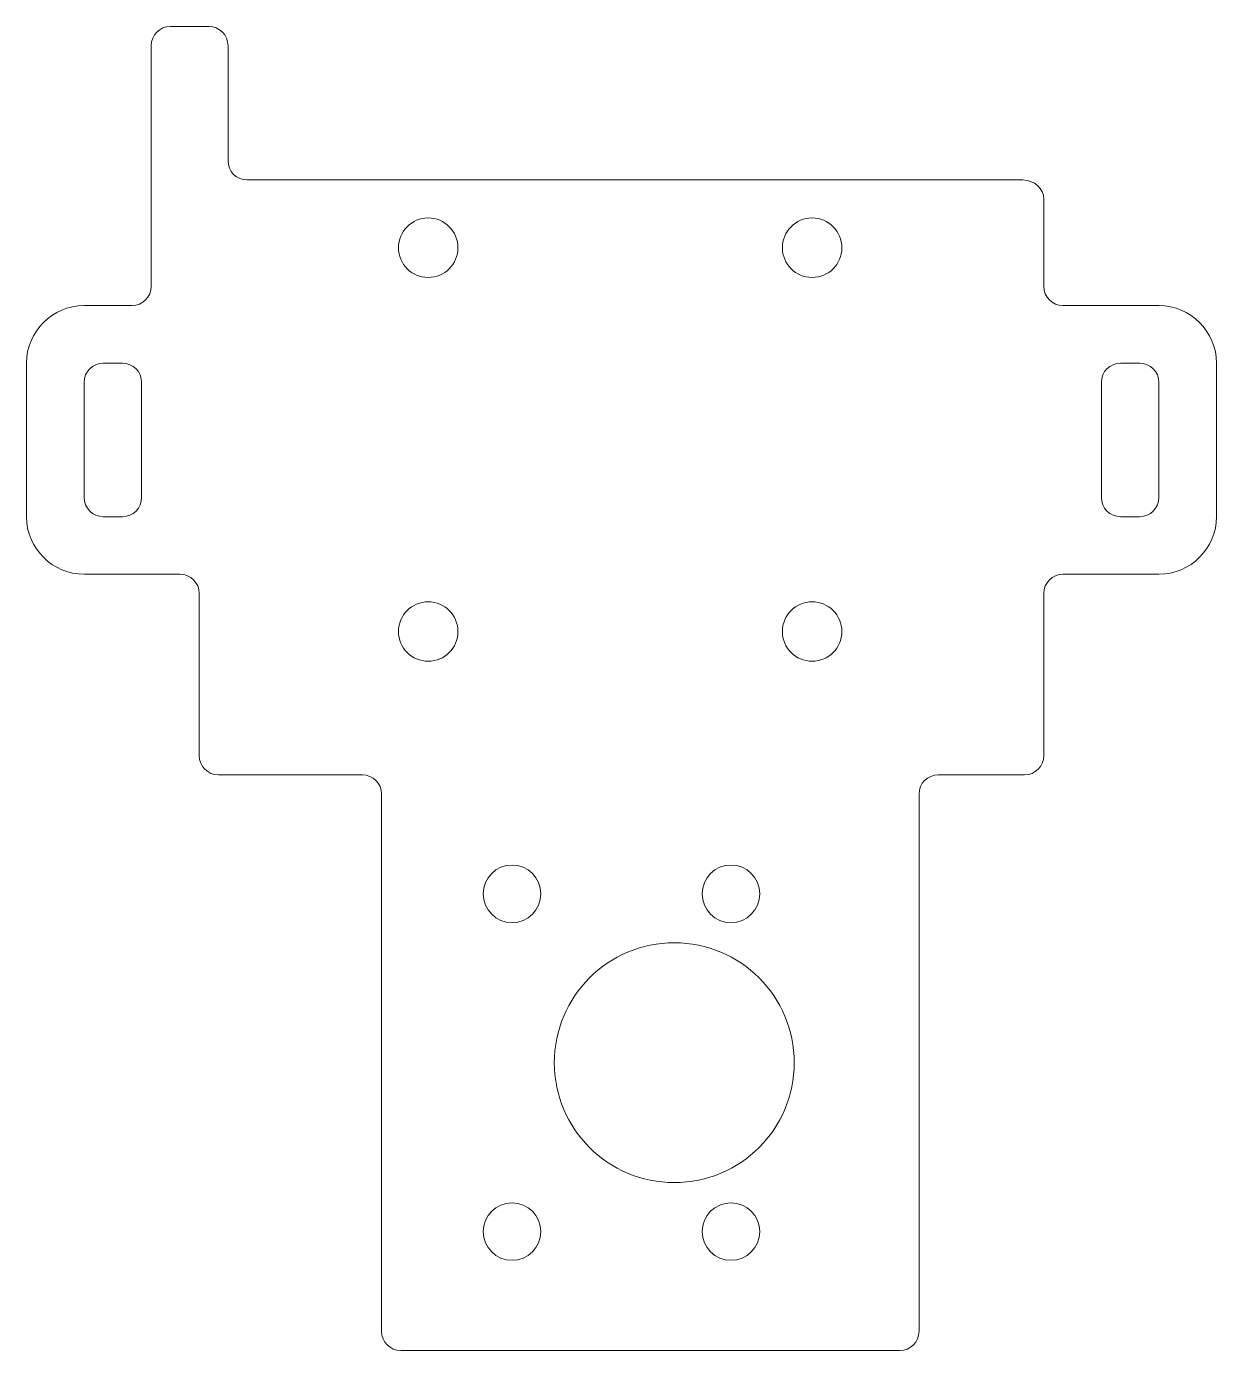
# Model space of a CAD drawing. Header units: millimetres. Extents: x -143.5 to -81.5, y 26.7 to 95.7.
import ezdxf

# ---------------------------------------------------------------- set-up
doc = ezdxf.new("R2010")
doc.units = ezdxf.units.MM
doc.header["$MEASUREMENT"] = 0
doc.layers.add('layer 1', color=7, linetype='Continuous')

msp = doc.modelspace()

# ---------------------------------------------------------------- linework, layer by layer
at = {"layer": 'layer 1', "color": 250, "lineweight": 9}
for points in [[(-137.0363, 94.7242), (-137.0363, 95.2742), (-136.5863, 95.7242), (-136.0363, 95.7242)], [(-134.0363, 95.7242), (-134.0363, 95.7242), (-136.0363, 95.7242), (-136.0363, 95.7242)], [(-133.0363, 94.7242), (-133.0363, 95.2742), (-133.4863, 95.7242), (-134.0363, 95.7242)], [(-137.0363, 94.7242), (-137.0363, 94.7242), (-137.0363, 82.179), (-137.0363, 82.179)], [(-133.0363, 88.7242), (-133.0363, 88.7242), (-133.0363, 94.7242), (-133.0363, 94.7242)], [(-133.0363, 88.7242), (-133.0363, 88.1742), (-132.5863, 87.7242), (-132.0363, 87.7242)], [(-90.5363, 86.7242), (-90.5363, 86.7242), (-90.5363, 82.179), (-90.5363, 82.179)], [(-137.0363, 82.179), (-137.0363, 81.629), (-137.4863, 81.179), (-138.0363, 81.179)], [(-90.5363, 82.179), (-90.5363, 81.629), (-90.0863, 81.179), (-89.5363, 81.179)], [(-138.0363, 81.179), (-138.0363, 81.179), (-140.5365, 81.179), (-140.5365, 81.179)], [(-87.5364, 81.179), (-87.5364, 81.179), (-89.5363, 81.179), (-89.5363, 81.179)], [(-137.5362, 67.179), (-137.5362, 67.179), (-135.5363, 67.179), (-135.5363, 67.179)], [(-134.5363, 66.179), (-134.5363, 66.729), (-134.9863, 67.179), (-135.5363, 67.179)], [(-90.5363, 66.179), (-90.5363, 66.729), (-90.0863, 67.179), (-89.5363, 67.179)], [(-87.5364, 67.179), (-87.5364, 67.179), (-89.5363, 67.179), (-89.5363, 67.179)], [(-134.5363, 66.179), (-134.5363, 66.179), (-134.5363, 61.7242), (-134.5363, 61.7242)], [(-90.5363, 66.179), (-90.5363, 66.179), (-90.5363, 61.7242), (-90.5363, 61.7242)], [(-134.5363, 62.179), (-134.5363, 62.179), (-134.5363, 57.7242), (-134.5363, 57.7242)], [(-90.5363, 62.179), (-90.5363, 62.179), (-90.5363, 57.7242), (-90.5363, 57.7242)], [(-133.5363, 56.7242), (-134.0864, 56.7242), (-134.5363, 57.1742), (-134.5363, 57.7242)], [(-91.5363, 56.7242), (-90.9862, 56.7242), (-90.5363, 57.1742), (-90.5363, 57.7242)], [(-133.5363, 56.7242), (-133.5363, 56.7242), (-126.0362, 56.7242), (-126.0362, 56.7242)], [(-125.0362, 55.7242), (-125.0362, 56.2742), (-125.4862, 56.7242), (-126.0362, 56.7242)], [(-97.0362, 55.7242), (-97.0362, 56.2742), (-96.5862, 56.7242), (-96.0362, 56.7242)], [(-96.0362, 56.7242), (-96.0362, 56.7242), (-91.5363, 56.7242), (-91.5363, 56.7242)], [(-125.0362, 55.7242), (-125.0362, 55.7242), (-125.0362, 27.7242), (-125.0362, 27.7242)], [(-97.0362, 27.7242), (-97.0362, 27.7242), (-97.0362, 55.7242), (-97.0362, 55.7242)], [(-125.0362, 27.7242), (-125.0362, 27.1742), (-124.5862, 26.7242), (-124.0362, 26.7242)], [(-97.0362, 27.7242), (-97.0362, 27.1742), (-97.4862, 26.7242), (-98.0362, 26.7242)], [(-98.0362, 26.7242), (-98.0362, 26.7242), (-124.0362, 26.7242), (-124.0362, 26.7242)]]:
    msp.add_open_spline(points, degree=3, dxfattribs=at)
for points, knots in [([(-90.5363, 86.7242), (-90.5363, 87.2742), (-91.0276, 87.7242), (-91.6284, 87.7242), (-91.6284, 87.7242), (-91.6284, 87.7242), (-132.0363, 87.7242), (-132.0363, 87.7242)], [0, 0, 0, 0, 0.3333333, 0.3333333, 0.3333333, 0.3333333, 1, 1, 1, 1]), ([(-124.1549, 84.1938), (-124.1549, 85.0498), (-123.4609, 85.7438), (-122.6049, 85.7438), (-122.6049, 85.7438), (-121.7489, 85.7438), (-121.0549, 85.0498), (-121.0549, 84.1938), (-121.0549, 84.1938), (-121.0549, 83.3378), (-121.7489, 82.6438), (-122.6049, 82.6438), (-122.6049, 82.6438), (-123.4609, 82.6438), (-124.1549, 83.3378), (-124.1549, 84.1938)], [0, 0, 0, 0, 0.2, 0.2, 0.2, 0.2, 0.4, 0.4, 0.4, 0.4, 0.6, 0.6, 0.6, 0.6, 1, 1, 1, 1]), ([(-104.1549, 84.1938), (-104.1549, 85.0498), (-103.4609, 85.7438), (-102.6049, 85.7438), (-102.6049, 85.7438), (-101.7489, 85.7438), (-101.0549, 85.0498), (-101.0549, 84.1938), (-101.0549, 84.1938), (-101.0549, 83.3378), (-101.7489, 82.6438), (-102.6049, 82.6438), (-102.6049, 82.6438), (-103.4609, 82.6438), (-104.1549, 83.3378), (-104.1549, 84.1938)], [0, 0, 0, 0, 0.2, 0.2, 0.2, 0.2, 0.4, 0.4, 0.4, 0.4, 0.6, 0.6, 0.6, 0.6, 1, 1, 1, 1]), ([(-140.5364, 81.179), (-142.1863, 81.179), (-143.5363, 79.829), (-143.5363, 78.179), (-143.5363, 78.179), (-143.5363, 78.179), (-143.5363, 70.179), (-143.5363, 70.179), (-143.5363, 70.179), (-143.5363, 68.529), (-142.1863, 67.179), (-140.5364, 67.179), (-140.5364, 67.179), (-140.5364, 67.179), (-137.5362, 67.179), (-137.5362, 67.179)], [0, 0, 0, 0, 0.2, 0.2, 0.2, 0.2, 0.4, 0.4, 0.4, 0.4, 0.6, 0.6, 0.6, 0.6, 1, 1, 1, 1]), ([(-87.5364, 67.179), (-87.5364, 67.179), (-84.5362, 67.179), (-84.5362, 67.179), (-84.5362, 67.179), (-82.8863, 67.179), (-81.5363, 68.529), (-81.5363, 70.179), (-81.5363, 70.179), (-81.5363, 70.179), (-81.5363, 78.179), (-81.5363, 78.179), (-81.5363, 78.179), (-81.5363, 79.829), (-82.8863, 81.179), (-84.5362, 81.179), (-84.5362, 81.179), (-84.5362, 81.179), (-87.5364, 81.179), (-87.5364, 81.179)], [0, 0, 0, 0, 0.1666667, 0.1666667, 0.1666667, 0.1666667, 0.3333333, 0.3333333, 0.3333333, 0.3333333, 0.5, 0.5, 0.5, 0.5, 0.6666667, 0.6666667, 0.6666667, 0.6666667, 1, 1, 1, 1]), ([(-140.5363, 77.179), (-140.5363, 77.179), (-140.5363, 71.179), (-140.5363, 71.179), (-140.5363, 71.179), (-140.5363, 70.629), (-140.0863, 70.179), (-139.5363, 70.179), (-139.5363, 70.179), (-139.5363, 70.179), (-138.5363, 70.179), (-138.5363, 70.179), (-138.5363, 70.179), (-137.9863, 70.179), (-137.5363, 70.629), (-137.5363, 71.179), (-137.5363, 71.179), (-137.5363, 71.179), (-137.5363, 77.179), (-137.5363, 77.179), (-137.5363, 77.179), (-137.5363, 77.729), (-137.9863, 78.179), (-138.5363, 78.179), (-138.5363, 78.179), (-138.5363, 78.179), (-139.5363, 78.179), (-139.5363, 78.179), (-139.5363, 78.179), (-140.0863, 78.179), (-140.5363, 77.729), (-140.5363, 77.179)], [0, 0, 0, 0, 0.1111111, 0.1111111, 0.1111111, 0.1111111, 0.2222222, 0.2222222, 0.2222222, 0.2222222, 0.3333333, 0.3333333, 0.3333333, 0.3333333, 0.4444444, 0.4444444, 0.4444444, 0.4444444, 0.5555556, 0.5555556, 0.5555556, 0.5555556, 0.6666667, 0.6666667, 0.6666667, 0.6666667, 0.7777778, 0.7777778, 0.7777778, 0.7777778, 1, 1, 1, 1]), ([(-84.5363, 77.179), (-84.5363, 77.179), (-84.5363, 71.179), (-84.5363, 71.179), (-84.5363, 71.179), (-84.5363, 70.629), (-84.9863, 70.179), (-85.5363, 70.179), (-85.5363, 70.179), (-85.5363, 70.179), (-86.5363, 70.179), (-86.5363, 70.179), (-86.5363, 70.179), (-87.0863, 70.179), (-87.5363, 70.629), (-87.5363, 71.179), (-87.5363, 71.179), (-87.5363, 71.179), (-87.5363, 77.179), (-87.5363, 77.179), (-87.5363, 77.179), (-87.5363, 77.729), (-87.0863, 78.179), (-86.5363, 78.179), (-86.5363, 78.179), (-86.5363, 78.179), (-85.5363, 78.179), (-85.5363, 78.179), (-85.5363, 78.179), (-84.9863, 78.179), (-84.5363, 77.729), (-84.5363, 77.179)], [0, 0, 0, 0, 0.1111111, 0.1111111, 0.1111111, 0.1111111, 0.2222222, 0.2222222, 0.2222222, 0.2222222, 0.3333333, 0.3333333, 0.3333333, 0.3333333, 0.4444444, 0.4444444, 0.4444444, 0.4444444, 0.5555556, 0.5555556, 0.5555556, 0.5555556, 0.6666667, 0.6666667, 0.6666667, 0.6666667, 0.7777778, 0.7777778, 0.7777778, 0.7777778, 1, 1, 1, 1]), ([(-124.1549, 64.1938), (-124.1549, 65.0498), (-123.4609, 65.7438), (-122.6049, 65.7438), (-122.6049, 65.7438), (-121.7489, 65.7438), (-121.0549, 65.0498), (-121.0549, 64.1938), (-121.0549, 64.1938), (-121.0549, 63.3378), (-121.7489, 62.6438), (-122.6049, 62.6438), (-122.6049, 62.6438), (-123.4609, 62.6438), (-124.1549, 63.3378), (-124.1549, 64.1938)], [0, 0, 0, 0, 0.2, 0.2, 0.2, 0.2, 0.4, 0.4, 0.4, 0.4, 0.6, 0.6, 0.6, 0.6, 1, 1, 1, 1]), ([(-104.1549, 64.1938), (-104.1549, 65.0498), (-103.4609, 65.7438), (-102.6049, 65.7438), (-102.6049, 65.7438), (-101.7489, 65.7438), (-101.0549, 65.0498), (-101.0549, 64.1938), (-101.0549, 64.1938), (-101.0549, 63.3378), (-101.7489, 62.6438), (-102.6049, 62.6438), (-102.6049, 62.6438), (-103.4609, 62.6438), (-104.1549, 63.3378), (-104.1549, 64.1938)], [0, 0, 0, 0, 0.2, 0.2, 0.2, 0.2, 0.4, 0.4, 0.4, 0.4, 0.6, 0.6, 0.6, 0.6, 1, 1, 1, 1]), ([(-116.7362, 50.5242), (-116.7362, 51.3527), (-117.4077, 52.0242), (-118.2362, 52.0242), (-118.2362, 52.0242), (-119.0647, 52.0242), (-119.7362, 51.3527), (-119.7362, 50.5242), (-119.7362, 50.5242), (-119.7362, 49.6957), (-119.0647, 49.0242), (-118.2362, 49.0242), (-118.2362, 49.0242), (-117.4077, 49.0242), (-116.7362, 49.6957), (-116.7362, 50.5242)], [0, 0, 0, 0, 0.2, 0.2, 0.2, 0.2, 0.4, 0.4, 0.4, 0.4, 0.6, 0.6, 0.6, 0.6, 1, 1, 1, 1]), ([(-105.3362, 50.5242), (-105.3362, 51.3527), (-106.0077, 52.0242), (-106.8362, 52.0242), (-106.8362, 52.0242), (-107.6647, 52.0242), (-108.3362, 51.3527), (-108.3362, 50.5242), (-108.3362, 50.5242), (-108.3362, 49.6957), (-107.6647, 49.0242), (-106.8362, 49.0242), (-106.8362, 49.0242), (-106.0077, 49.0242), (-105.3362, 49.6957), (-105.3362, 50.5242)], [0, 0, 0, 0, 0.2, 0.2, 0.2, 0.2, 0.4, 0.4, 0.4, 0.4, 0.6, 0.6, 0.6, 0.6, 1, 1, 1, 1]), ([(-103.5361, 41.7242), (-103.5361, 45.176), (-106.3343, 47.9742), (-109.7861, 47.9742), (-109.7861, 47.9742), (-113.2379, 47.9742), (-116.0361, 45.176), (-116.0361, 41.7242), (-116.0361, 41.7242), (-116.0361, 38.2724), (-113.2379, 35.4742), (-109.7861, 35.4742), (-109.7861, 35.4742), (-106.3343, 35.4742), (-103.5361, 38.2724), (-103.5361, 41.7242)], [0, 0, 0, 0, 0.2, 0.2, 0.2, 0.2, 0.4, 0.4, 0.4, 0.4, 0.6, 0.6, 0.6, 0.6, 1, 1, 1, 1]), ([(-116.7362, 32.9242), (-116.7362, 33.7527), (-117.4077, 34.4242), (-118.2362, 34.4242), (-118.2362, 34.4242), (-119.0647, 34.4242), (-119.7362, 33.7527), (-119.7362, 32.9242), (-119.7362, 32.9242), (-119.7362, 32.0957), (-119.0647, 31.4242), (-118.2362, 31.4242), (-118.2362, 31.4242), (-117.4077, 31.4242), (-116.7362, 32.0957), (-116.7362, 32.9242)], [0, 0, 0, 0, 0.2, 0.2, 0.2, 0.2, 0.4, 0.4, 0.4, 0.4, 0.6, 0.6, 0.6, 0.6, 1, 1, 1, 1]), ([(-105.3362, 32.9242), (-105.3362, 33.7527), (-106.0077, 34.4242), (-106.8362, 34.4242), (-106.8362, 34.4242), (-107.6647, 34.4242), (-108.3362, 33.7527), (-108.3362, 32.9242), (-108.3362, 32.9242), (-108.3362, 32.0957), (-107.6647, 31.4242), (-106.8362, 31.4242), (-106.8362, 31.4242), (-106.0077, 31.4242), (-105.3362, 32.0957), (-105.3362, 32.9242)], [0, 0, 0, 0, 0.2, 0.2, 0.2, 0.2, 0.4, 0.4, 0.4, 0.4, 0.6, 0.6, 0.6, 0.6, 1, 1, 1, 1])]:
    msp.add_open_spline(points, degree=3, knots=knots, dxfattribs=at)

doc.saveas('drawing.dxf')
